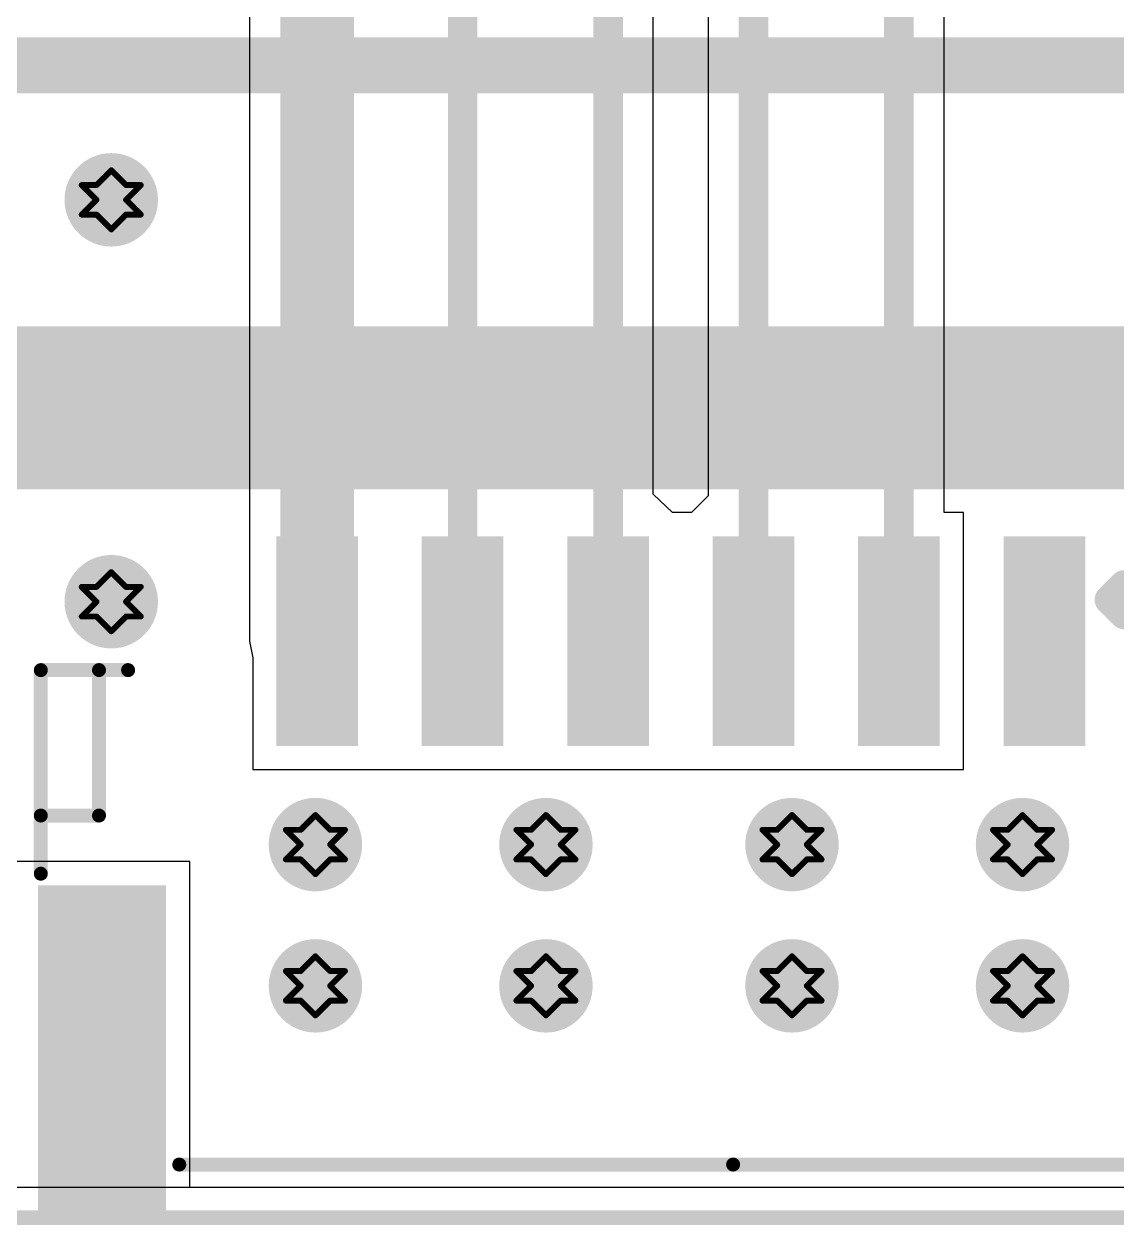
# Model space of a CAD drawing. Header units: inches. Extents: x -3 to 177, y -3 to 61.
# Drawn here: x 4.36 to 13.75, y -2.56 to 7.76 of the extents above; entities that cross this region are included whole.
import ezdxf

# ---------------------------------------------------------------- set-up
doc = ezdxf.new("R2010")
doc.units = ezdxf.units.IN
for name, color, linetype in [('Board Outline', 216, 'Continuous'), ('Bottom Layer', 5, 'Continuous'), ('Bottom Overlay', 54, 'Continuous'), ('Bottom Paste', 16, 'Continuous'), ('Bottom Solder', 6, 'Continuous'), ('Drill Drawing', 1, 'Continuous'), ('Top Layer', 1, 'Continuous'), ('Top Solder', 216, 'Continuous'), ('Via Holes', 16, 'Continuous')]:
    doc.layers.add(name, color=color, linetype=linetype)

# ---------------------------------------------------------------- blocks, each defined once
blk = doc.blocks.new('SM06B_GHS_TB_LF__SN__B_10')
at = {"layer": 'Bottom Layer'}
for points in [[(-5.474589, 3.0989143), (-4.474590999999999, 3.0989143), (-4.474590999999999, 0.3989197), (-5.474589, 0.3989197)], [(4.474590999999999, 3.0994223), (5.474589, 3.0994223), (5.474589, 0.3994277), (4.474590999999999, 0.3994277)], [(-3.4254694, -0.8994266999999999), (-2.8254706, -0.8994266999999999), (-2.8254706, -2.5994233), (-3.4254694, -2.5994233)], [(-2.1755354, -0.8994266999999999), (-1.5755366, -0.8994266999999999), (-1.5755366, -2.5994233), (-2.1755354, -2.5994233)], [(-0.9253473999999999, -0.8994266999999999), (-0.3253486, -0.8994266999999999), (-0.3253486, -2.5994233), (-0.9253473999999999, -2.5994233)], [(0.3245866, -0.8994266999999999), (0.9245854, -0.8994266999999999), (0.9245854, -2.5994233), (0.3245866, -2.5994233)], [(1.5745206, -0.8994266999999999), (2.1745194, -0.8994266999999999), (2.1745194, -2.5994233), (1.5745206, -2.5994233)], [(2.8244546, -0.8994266999999999), (3.4244534, -0.8994266999999999), (3.4244534, -2.5994233), (2.8244546, -2.5994233)]]:
    blk.add_hatch(color=5, dxfattribs=at).paths.add_polyline_path(points)
at = {"layer": 'Bottom Paste'}
for points in [[(-5.474589, 3.0989143), (-4.474590999999999, 3.0989143), (-4.474590999999999, 0.3989197), (-5.474589, 0.3989197)], [(4.474590999999999, 3.0994223), (5.474589, 3.0994223), (5.474589, 0.3994277), (4.474590999999999, 0.3994277)], [(-3.4254694, -0.8994266999999999), (-2.8254706, -0.8994266999999999), (-2.8254706, -2.5994233), (-3.4254694, -2.5994233)], [(-2.1755354, -0.8994266999999999), (-1.5755366, -0.8994266999999999), (-1.5755366, -2.5994233), (-2.1755354, -2.5994233)], [(-0.9253473999999999, -0.8994266999999999), (-0.3253486, -0.8994266999999999), (-0.3253486, -2.5994233), (-0.9253473999999999, -2.5994233)], [(0.3245866, -0.8994266999999999), (0.9245854, -0.8994266999999999), (0.9245854, -2.5994233), (0.3245866, -2.5994233)], [(1.5745206, -0.8994266999999999), (2.1745194, -0.8994266999999999), (2.1745194, -2.5994233), (1.5745206, -2.5994233)], [(2.8244546, -0.8994266999999999), (3.4244534, -0.8994266999999999), (3.4244534, -2.5994233), (2.8244546, -2.5994233)]]:
    blk.add_hatch(color=16, dxfattribs=at).paths.add_polyline_path(points)
at = {"layer": 'Bottom Solder'}
for points in [[(-5.525389, 3.1497143), (-4.423791, 3.1497143), (-4.423791, 0.3481197), (-5.525389, 0.3481197)], [(4.423791, 3.1502223), (5.525389, 3.1502223), (5.525389, 0.3486277), (4.423791, 0.3486277)], [(-3.4762694, -0.8486267000000001), (-2.7746706, -0.8486267000000001), (-2.7746706, -2.6502233), (-3.4762694, -2.6502233)], [(-2.2263354, -0.8486267000000001), (-1.5247366, -0.8486267000000001), (-1.5247366, -2.6502233), (-2.2263354, -2.6502233)], [(-0.9761473999999999, -0.8486267000000001), (-0.2745486, -0.8486267000000001), (-0.2745486, -2.6502233), (-0.9761473999999999, -2.6502233)], [(0.2737866, -0.8486267000000001), (0.9753853999999998, -0.8486267000000001), (0.9753853999999998, -2.6502233), (0.2737866, -2.6502233)], [(1.5237206, -0.8486267000000001), (2.2253194, -0.8486267000000001), (2.2253194, -2.6502233), (1.5237206, -2.6502233)], [(2.7736546, -0.8486267000000001), (3.4752534, -0.8486267000000001), (3.4752534, -2.6502233), (2.7736546, -2.6502233)]]:
    blk.add_hatch(color=6, dxfattribs=at).paths.add_polyline_path(points)
at = {"layer": 'Bottom Overlay'}
for points, const_width in [([(-0.4500372, 2.7500072), (-4.3100752, 2.7500072)], 0.1199896), ([(4.3100244, 2.7500072), (-0.4500372, 2.7500072)], 0.1199896), ([(-5.5000144, 0.2499868), (-5.500116, -1.499997)], 0.1199896), ([(5.4999636, 0.2500122), (5.4999636, -1.499997)], 0.1199896), ([(-5.0000154, -0.2499868), (-5.4635146, -0.2499868)], 0.1199896), ([(-5.0000154, -0.2499868), (-5.0000154, -1.499997)], 0.1199896), ([(5.4999636, -0.2499868), (4.999964599999999, -0.2499868)], 0.1199896), ([(4.999964599999999, -0.2499868), (4.999964599999999, -1.499997)], 0.1199896), ([(-4.713478, -1.499997), (-5.500116, -1.499997)], 0.1199896), ([(5.4999636, -1.499997), (4.7499524, -1.499997)], 0.1199896), ([(-3.811269999999999, -1.978025), (-3.811269999999999, -2.232025)], 0.254), ([(-3.68427, -2.105025), (-3.811269999999999, -1.978025)], 0.254), ([(-3.68427, -2.105025), (-3.811269999999999, -2.232025)], 0.254)]:
    blk.add_lwpolyline(points, dxfattribs=dict(at, const_width=const_width))
for points, const_width in [([(-4.340072599999999, 2.7500072, 1), (-4.2800778, 2.7500072, 1)], 0.0599948), ([(-0.4800346, 2.7500072, 1), (-0.4200398, 2.7500072, 1)], 0.0599948), ([(-0.4800346, 2.7500072, 1), (-0.4200398, 2.7500072, 1)], 0.0599948), ([(4.280027, 2.7500072, 1), (4.3400218, 2.7500072, 1)], 0.0599948), ([(-5.5300118, 0.2499868, 1), (-5.470016999999999, 0.2499868, 1)], 0.0599948), ([(5.469966199999999, 0.2500122, 1), (5.529960999999999, 0.2500122, 1)], 0.0599948), ([(-5.493512, -0.2499868, 1), (-5.4335172, -0.2499868, 1)], 0.0599948), ([(-5.0300128, -0.2499868, 1), (-4.970018, -0.2499868, 1)], 0.0599948), ([(-5.0300128, -0.2499868, 1), (-4.970018, -0.2499868, 1)], 0.0599948), ([(4.9699672, -0.2499868, 1), (5.029962, -0.2499868, 1)], 0.0599948), ([(4.9699672, -0.2499868, 1), (5.029962, -0.2499868, 1)], 0.0599948), ([(5.469966199999999, -0.2499868, 1), (5.529960999999999, -0.2499868, 1)], 0.0599948), ([(-5.530113399999999, -1.499997, 1), (-5.470118599999999, -1.499997, 1)], 0.0599948), ([(-5.530113399999999, -1.499997, 1), (-5.470118599999999, -1.499997, 1)], 0.0599948), ([(-5.0300128, -1.499997, 1), (-4.970018, -1.499997, 1)], 0.0599948), ([(-4.743475399999999, -1.499997, 1), (-4.683480599999999, -1.499997, 1)], 0.0599948), ([(4.719955, -1.499997, 1), (4.7799498, -1.499997, 1)], 0.0599948), ([(4.9699672, -1.499997, 1), (5.029962, -1.499997, 1)], 0.0599948), ([(5.469966199999999, -1.499997, 1), (5.529960999999999, -1.499997, 1)], 0.0599948), ([(5.469966199999999, -1.499997, 1), (5.529960999999999, -1.499997, 1)], 0.0599948), ([(-3.874769999999999, -1.978025, 1), (-3.74777, -1.978025, 1)], 0.127), ([(-3.874769999999999, -1.978025, 1), (-3.74777, -1.978025, 1)], 0.127), ([(-3.74777, -2.105025, 1), (-3.62077, -2.105025, 1)], 0.127), ([(-3.74777, -2.105025, 1), (-3.62077, -2.105025, 1)], 0.127), ([(-3.874769999999999, -2.232025, 1), (-3.74777, -2.232025, 1)], 0.127), ([(-3.874769999999999, -2.232025, 1), (-3.74777, -2.232025, 1)], 0.127)]:
    blk.add_lwpolyline(points, format="xyb", close=True, dxfattribs=dict(at, const_width=const_width))

msp = doc.modelspace()

# ---------------------------------------------------------------- hatches: boundary and pattern name
at = {"layer": 'Bottom Layer'}
h = msp.add_hatch(color=5, dxfattribs=at)
edge = h.paths.add_edge_path()
edge.add_arc((5.1054, 6.248399999999999), 0.2999994, 0, 360)
h = msp.add_hatch(color=5, dxfattribs=at)
edge = h.paths.add_edge_path()
edge.add_arc((5.1054, 2.794), 0.2999994, 0, 360)
h = msp.add_hatch(color=5, dxfattribs=at)
edge = h.paths.add_edge_path()
edge.add_arc((6.8601971, 0.70600062), 0.2999994, 0, 360)
h = msp.add_hatch(color=5, dxfattribs=at)
edge = h.paths.add_edge_path()
edge.add_arc((8.8413971, 0.70600062), 0.2999994, 0, 360)
h = msp.add_hatch(color=5, dxfattribs=at)
edge = h.paths.add_edge_path()
edge.add_arc((10.95625444, 0.70600062), 0.2999994, 0, 360)
h = msp.add_hatch(color=5, dxfattribs=at)
edge = h.paths.add_edge_path()
edge.add_arc((12.93745444, 0.70600062), 0.2999994, 0, 360)
h = msp.add_hatch(color=5, dxfattribs=at)
edge = h.paths.add_edge_path()
edge.add_arc((6.8601971, -0.508), 0.2999994, 0, 360)
h = msp.add_hatch(color=5, dxfattribs=at)
edge = h.paths.add_edge_path()
edge.add_arc((8.8413971, -0.508), 0.2999994, 0, 360)
h = msp.add_hatch(color=5, dxfattribs=at)
edge = h.paths.add_edge_path()
edge.add_arc((10.95625444, -0.508), 0.2999994, 0, 360)
h = msp.add_hatch(color=5, dxfattribs=at)
edge = h.paths.add_edge_path()
edge.add_arc((12.93745444, -0.508), 0.2999994, 0, 360)
at = {"layer": 'Bottom Solder'}
h = msp.add_hatch(color=6, dxfattribs=at)
edge = h.paths.add_edge_path()
edge.add_arc((5.1054, 6.248399999999999), 0.4015993999999999, 0, 360)
h = msp.add_hatch(color=6, dxfattribs=at)
edge = h.paths.add_edge_path()
edge.add_arc((5.1054, 2.794), 0.4015993999999999, 0, 360)
h = msp.add_hatch(color=6, dxfattribs=at)
edge = h.paths.add_edge_path()
edge.add_arc((6.8601971, 0.70600062), 0.4015993999999999, 0, 360)
h = msp.add_hatch(color=6, dxfattribs=at)
edge = h.paths.add_edge_path()
edge.add_arc((8.8413971, 0.70600062), 0.4015993999999999, 0, 360)
h = msp.add_hatch(color=6, dxfattribs=at)
edge = h.paths.add_edge_path()
edge.add_arc((10.95625444, 0.70600062), 0.4015993999999999, 0, 360)
h = msp.add_hatch(color=6, dxfattribs=at)
edge = h.paths.add_edge_path()
edge.add_arc((12.93745444, 0.70600062), 0.4015993999999999, 0, 360)
h = msp.add_hatch(color=6, dxfattribs=at)
edge = h.paths.add_edge_path()
edge.add_arc((6.8601971, -0.508), 0.4015993999999999, 0, 360)
h = msp.add_hatch(color=6, dxfattribs=at)
edge = h.paths.add_edge_path()
edge.add_arc((8.8413971, -0.508), 0.4015993999999999, 0, 360)
h = msp.add_hatch(color=6, dxfattribs=at)
edge = h.paths.add_edge_path()
edge.add_arc((10.95625444, -0.508), 0.4015993999999999, 0, 360)
h = msp.add_hatch(color=6, dxfattribs=at)
edge = h.paths.add_edge_path()
edge.add_arc((12.93745444, -0.508), 0.4015993999999999, 0, 360)
at = {"layer": 'Top Layer'}
h = msp.add_hatch(color=1, dxfattribs=at)
edge = h.paths.add_edge_path()
edge.add_arc((5.1054, 6.248399999999999), 0.2999994, 0, 360)
h = msp.add_hatch(color=1, dxfattribs=at)
edge = h.paths.add_edge_path()
edge.add_arc((5.1054, 2.794), 0.2999994, 0, 360)
h = msp.add_hatch(color=1, dxfattribs=at)
edge = h.paths.add_edge_path()
edge.add_arc((6.8601971, 0.70600062), 0.2999994, 0, 360)
h = msp.add_hatch(color=1, dxfattribs=at)
edge = h.paths.add_edge_path()
edge.add_arc((8.8413971, 0.70600062), 0.2999994, 0, 360)
h = msp.add_hatch(color=1, dxfattribs=at)
edge = h.paths.add_edge_path()
edge.add_arc((10.95625444, 0.70600062), 0.2999994, 0, 360)
h = msp.add_hatch(color=1, dxfattribs=at)
edge = h.paths.add_edge_path()
edge.add_arc((12.93745444, 0.70600062), 0.2999994, 0, 360)
h = msp.add_hatch(color=1, dxfattribs=at)
edge = h.paths.add_edge_path()
edge.add_arc((6.8601971, -0.508), 0.2999994, 0, 360)
h = msp.add_hatch(color=1, dxfattribs=at)
edge = h.paths.add_edge_path()
edge.add_arc((8.8413971, -0.508), 0.2999994, 0, 360)
h = msp.add_hatch(color=1, dxfattribs=at)
edge = h.paths.add_edge_path()
edge.add_arc((10.95625444, -0.508), 0.2999994, 0, 360)
h = msp.add_hatch(color=1, dxfattribs=at)
edge = h.paths.add_edge_path()
edge.add_arc((12.93745444, -0.508), 0.2999994, 0, 360)
at = {"layer": 'Top Solder'}
for points in [[(0.8128, 7.162799999999999), (19.0246, 7.162799999999999), (19.0246, 7.6454), (0.8128, 7.6454)], [(0.8128, 3.759199999999999), (19.0246, 3.759199999999999), (19.0246, 5.16179816), (0.8128, 5.16179816)]]:
    msp.add_hatch(color=216, dxfattribs=at).paths.add_polyline_path(points)
h = msp.add_hatch(color=216, dxfattribs=at)
edge = h.paths.add_edge_path()
edge.add_arc((5.1054, 6.248399999999999), 0.4015993999999999, 0, 360)
h = msp.add_hatch(color=216, dxfattribs=at)
edge = h.paths.add_edge_path()
edge.add_arc((5.1054, 2.794), 0.4015993999999999, 0, 360)
h = msp.add_hatch(color=216, dxfattribs=at)
edge = h.paths.add_edge_path()
edge.add_arc((6.8601971, 0.70600062), 0.4015993999999999, 0, 360)
h = msp.add_hatch(color=216, dxfattribs=at)
edge = h.paths.add_edge_path()
edge.add_arc((8.8413971, 0.70600062), 0.4015993999999999, 0, 360)
h = msp.add_hatch(color=216, dxfattribs=at)
edge = h.paths.add_edge_path()
edge.add_arc((10.95625444, 0.70600062), 0.4015993999999999, 0, 360)
h = msp.add_hatch(color=216, dxfattribs=at)
edge = h.paths.add_edge_path()
edge.add_arc((12.93745444, 0.70600062), 0.4015993999999999, 0, 360)
h = msp.add_hatch(color=216, dxfattribs=at)
edge = h.paths.add_edge_path()
edge.add_arc((6.8601971, -0.508), 0.4015993999999999, 0, 360)
h = msp.add_hatch(color=216, dxfattribs=at)
edge = h.paths.add_edge_path()
edge.add_arc((8.8413971, -0.508), 0.4015993999999999, 0, 360)
h = msp.add_hatch(color=216, dxfattribs=at)
edge = h.paths.add_edge_path()
edge.add_arc((10.95625444, -0.508), 0.4015993999999999, 0, 360)
h = msp.add_hatch(color=216, dxfattribs=at)
edge = h.paths.add_edge_path()
edge.add_arc((12.93745444, -0.508), 0.4015993999999999, 0, 360)
at = {"layer": 'Via Holes'}
h = msp.add_hatch(color=7, dxfattribs=at)
edge = h.paths.add_edge_path()
edge.add_arc((5.1054, 6.248399999999999), 0.1499997, 0, 360)
h = msp.add_hatch(color=7, dxfattribs=at)
edge = h.paths.add_edge_path()
edge.add_arc((5.1054, 2.794), 0.1499997, 0, 360)
h = msp.add_hatch(color=7, dxfattribs=at)
edge = h.paths.add_edge_path()
edge.add_arc((6.8601971, 0.70600062), 0.1499997, 0, 360)
h = msp.add_hatch(color=7, dxfattribs=at)
edge = h.paths.add_edge_path()
edge.add_arc((8.8413971, 0.70600062), 0.1499997, 0, 360)
h = msp.add_hatch(color=7, dxfattribs=at)
edge = h.paths.add_edge_path()
edge.add_arc((10.95625444, 0.70600062), 0.1499997, 0, 360)
h = msp.add_hatch(color=7, dxfattribs=at)
edge = h.paths.add_edge_path()
edge.add_arc((12.93745444, 0.70600062), 0.1499997, 0, 360)
h = msp.add_hatch(color=7, dxfattribs=at)
edge = h.paths.add_edge_path()
edge.add_arc((6.8601971, -0.508), 0.1499997, 0, 360)
h = msp.add_hatch(color=7, dxfattribs=at)
edge = h.paths.add_edge_path()
edge.add_arc((8.8413971, -0.508), 0.1499997, 0, 360)
h = msp.add_hatch(color=7, dxfattribs=at)
edge = h.paths.add_edge_path()
edge.add_arc((10.95625444, -0.508), 0.1499997, 0, 360)
h = msp.add_hatch(color=7, dxfattribs=at)
edge = h.paths.add_edge_path()
edge.add_arc((12.93745444, -0.508), 0.1499997, 0, 360)

# ---------------------------------------------------------------- linework, layer by layer
at = {"layer": 'Board Outline', "const_width": 0.127}
msp.add_lwpolyline([(0.50000154, -2.50000008), (19.4999991, -2.50000008)], dxfattribs=at)
at = {"layer": 'Bottom Layer'}
for p, q in [((6.29276872, 11.88316902), (6.29276872, 2.45542562)), ((9.763798099999999, 3.71943376), (9.763798099999999, 11.56238226)), ((10.23680198, 8.612718359999999), (10.23680198, 3.70310918)), ((12.26368896, 3.55942392), (12.26368896, 8.613218739999999)), ((9.92933498, 3.55942646), (9.763798099999999, 3.71943376)), ((10.23680198, 3.70310918), (10.09311672, 3.55942392)), ((10.09311672, 3.55942392), (9.92933498, 3.55942646)), ((12.42945444, 3.55942392), (12.26368896, 3.55942392)), ((12.42945444, 1.35142732), (12.42945444, 3.55942392)), ((6.29276872, 2.45542562), (6.32146564, 2.3111587)), ((6.32146564, 2.3111587), (6.32146564, 1.35142732)), ((6.32146564, 1.35142732), (7.368197100000001, 1.35142732)), ((7.368197100000001, 1.35142732), (7.571399639999999, 1.35142478)), ((7.571399639999999, 1.35142478), (7.63266698, 1.35142732)), ((7.63266698, 1.35142732), (8.67939336, 1.35142732)), ((8.67939336, 1.35142732), (8.67939336, 1.35142224)), ((8.67939336, 1.35142224), (8.82133872, 1.35142224)), ((8.82133872, 1.35142224), (8.82133872, 1.35142732)), ((8.82133872, 1.35142732), (9.868065099999999, 1.35142732)), ((9.868065099999999, 1.35142732), (10.07126764, 1.35142478)), ((10.07126764, 1.35142478), (10.13253498, 1.35142732)), ((10.13253498, 1.35142732), (11.1182531, 1.35142732)), ((11.1182531, 1.35142732), (11.32145564, 1.35142478)), ((11.32145564, 1.35142478), (11.38246898, 1.35142732)), ((11.38246898, 1.35142732), (12.42945444, 1.35142732)), ((5.779328039999999, 0.56057292), (4.27133004, 0.56057292)), ((5.779328039999999, -2.24103438), (5.779328039999999, 0.56057292)), ((14.22051004, -2.24103692), (5.779328039999999, -2.24103438))]:
    msp.add_line(p, q, dxfattribs=at)
for points, const_width in [([(6.875465039999999, 2.45542562), (6.875465039999999, 12.12452998)], 0.635), ([(8.12539904, 2.45542562), (8.12539904, 12.14118984)], 0.254), ([(9.37533304, 2.45542562), (9.37533304, 11.72328872)], 0.254), ([(10.62526704, 2.45542562), (10.62526704, 9.007726459999999)], 0.254), ([(11.8752239, 2.45565676), (11.8752239, 9.00776964)], 0.254), ([(11.8752239, 2.45565676), (11.87545504, 2.45542562)], 0.254)]:
    msp.add_lwpolyline(points, dxfattribs=dict(at, const_width=const_width))
for points, const_width in [([(6.71671504, 2.45542562, 1), (7.034215039999999, 2.45542562, 1)], 0.3175), ([(8.06189904, 2.45542562, 1), (8.188899039999999, 2.45542562, 1)], 0.127), ([(9.31183304, 2.45542562, 1), (9.438833039999999, 2.45542562, 1)], 0.127), ([(10.56176704, 2.45542562, 1), (10.68876704, 2.45542562, 1)], 0.127), ([(11.8117239, 2.45565676, 1), (11.9387239, 2.45565676, 1)], 0.127), ([(11.8117239, 2.45565676, 1), (11.9387239, 2.45565676, 1)], 0.127), ([(11.81195504, 2.45542562, 1), (11.93895504, 2.45542562, 1)], 0.127)]:
    msp.add_lwpolyline(points, format="xyb", close=True, dxfattribs=dict(at, const_width=const_width))
at = {"layer": 'Drill Drawing', "const_width": 0.0508}
for points in [[(4.9784, 6.3754), (5.1054, 6.5024)], [(5.1054, 6.5024), (5.232399999999999, 6.3754)], [(4.8514, 6.3754), (4.9784, 6.248399999999999)], [(4.8514, 6.3754), (4.9784, 6.3754)], [(5.232399999999999, 6.3754), (5.3594, 6.3754)], [(5.232399999999999, 6.248399999999999), (5.3594, 6.3754)], [(4.8514, 6.1214), (4.9784, 6.248399999999999)], [(5.232399999999999, 6.248399999999999), (5.3594, 6.1214)], [(4.8514, 6.1214), (4.9784, 6.1214)], [(4.9784, 6.1214), (5.1054, 5.9944)], [(5.1054, 5.9944), (5.232399999999999, 6.1214)], [(5.232399999999999, 6.1214), (5.3594, 6.1214)], [(4.9784, 2.921), (5.1054, 3.048)], [(5.1054, 3.048), (5.232399999999999, 2.921)], [(4.8514, 2.921), (4.9784, 2.794)], [(4.8514, 2.921), (4.9784, 2.921)], [(5.232399999999999, 2.921), (5.3594, 2.921)], [(5.232399999999999, 2.794), (5.3594, 2.921)], [(4.8514, 2.667), (4.9784, 2.794)], [(5.232399999999999, 2.794), (5.3594, 2.667)], [(4.8514, 2.667), (4.9784, 2.667)], [(4.9784, 2.667), (5.1054, 2.54)], [(5.1054, 2.54), (5.232399999999999, 2.667)], [(5.232399999999999, 2.667), (5.3594, 2.667)], [(6.7331971, 0.83300062), (6.8601971, 0.9600006199999999)], [(6.8601971, 0.9600006199999999), (6.987197099999999, 0.83300062)], [(8.7143971, 0.83300062), (8.8413971, 0.9600006199999999)], [(8.8413971, 0.9600006199999999), (8.9683971, 0.83300062)], [(10.82925444, 0.83300062), (10.95625444, 0.9600006199999999)], [(10.95625444, 0.9600006199999999), (11.08325444, 0.83300062)], [(12.81045444, 0.83300062), (12.93745444, 0.9600006199999999)], [(12.93745444, 0.9600006199999999), (13.06445444, 0.83300062)], [(6.606197099999999, 0.83300062), (6.7331971, 0.70600062)], [(6.606197099999999, 0.83300062), (6.7331971, 0.83300062)], [(6.987197099999999, 0.83300062), (7.1141971, 0.83300062)], [(6.987197099999999, 0.70600062), (7.1141971, 0.83300062)], [(8.5873971, 0.83300062), (8.7143971, 0.70600062)], [(8.5873971, 0.83300062), (8.7143971, 0.83300062)], [(8.9683971, 0.83300062), (9.0953971, 0.83300062)], [(8.9683971, 0.70600062), (9.0953971, 0.83300062)], [(10.70225444, 0.83300062), (10.82925444, 0.70600062)], [(10.70225444, 0.83300062), (10.82925444, 0.83300062)], [(11.08325444, 0.83300062), (11.21025444, 0.83300062)], [(11.08325444, 0.70600062), (11.21025444, 0.83300062)], [(12.68345444, 0.83300062), (12.81045444, 0.70600062)], [(12.68345444, 0.83300062), (12.81045444, 0.83300062)], [(13.06445444, 0.83300062), (13.19145444, 0.83300062)], [(13.06445444, 0.70600062), (13.19145444, 0.83300062)], [(6.606197099999999, 0.57900062), (6.7331971, 0.70600062)], [(6.987197099999999, 0.70600062), (7.1141971, 0.57900062)], [(8.5873971, 0.57900062), (8.7143971, 0.70600062)], [(8.9683971, 0.70600062), (9.0953971, 0.57900062)], [(10.70225444, 0.57900062), (10.82925444, 0.70600062)], [(11.08325444, 0.70600062), (11.21025444, 0.57900062)], [(12.68345444, 0.57900062), (12.81045444, 0.70600062)], [(13.06445444, 0.70600062), (13.19145444, 0.57900062)], [(6.606197099999999, 0.57900062), (6.7331971, 0.57900062)], [(6.7331971, 0.57900062), (6.8601971, 0.45200062)], [(6.8601971, 0.45200062), (6.987197099999999, 0.57900062)], [(6.987197099999999, 0.57900062), (7.1141971, 0.57900062)], [(8.5873971, 0.57900062), (8.7143971, 0.57900062)], [(8.7143971, 0.57900062), (8.8413971, 0.45200062)], [(8.8413971, 0.45200062), (8.9683971, 0.57900062)], [(8.9683971, 0.57900062), (9.0953971, 0.57900062)], [(10.70225444, 0.57900062), (10.82925444, 0.57900062)], [(10.82925444, 0.57900062), (10.95625444, 0.45200062)], [(10.95625444, 0.45200062), (11.08325444, 0.57900062)], [(11.08325444, 0.57900062), (11.21025444, 0.57900062)], [(12.68345444, 0.57900062), (12.81045444, 0.57900062)], [(12.81045444, 0.57900062), (12.93745444, 0.45200062)], [(12.93745444, 0.45200062), (13.06445444, 0.57900062)], [(13.06445444, 0.57900062), (13.19145444, 0.57900062)], [(6.7331971, -0.3809999999999999), (6.8601971, -0.254)], [(6.8601971, -0.254), (6.987197099999999, -0.3809999999999999)], [(8.7143971, -0.3809999999999999), (8.8413971, -0.254)], [(8.8413971, -0.254), (8.9683971, -0.3809999999999999)], [(10.82925444, -0.3809999999999999), (10.95625444, -0.254)], [(10.95625444, -0.254), (11.08325444, -0.3809999999999999)], [(12.81045444, -0.3809999999999999), (12.93745444, -0.254)], [(12.93745444, -0.254), (13.06445444, -0.3809999999999999)], [(6.606197099999999, -0.3809999999999999), (6.7331971, -0.508)], [(6.606197099999999, -0.3809999999999999), (6.7331971, -0.3809999999999999)], [(6.987197099999999, -0.3809999999999999), (7.1141971, -0.3809999999999999)], [(6.987197099999999, -0.508), (7.1141971, -0.3809999999999999)], [(8.5873971, -0.3809999999999999), (8.7143971, -0.508)], [(8.5873971, -0.3809999999999999), (8.7143971, -0.3809999999999999)], [(8.9683971, -0.3809999999999999), (9.0953971, -0.3809999999999999)], [(8.9683971, -0.508), (9.0953971, -0.3809999999999999)], [(10.70225444, -0.3809999999999999), (10.82925444, -0.508)], [(10.70225444, -0.3809999999999999), (10.82925444, -0.3809999999999999)], [(11.08325444, -0.3809999999999999), (11.21025444, -0.3809999999999999)], [(11.08325444, -0.508), (11.21025444, -0.3809999999999999)], [(12.68345444, -0.3809999999999999), (12.81045444, -0.508)], [(12.68345444, -0.3809999999999999), (12.81045444, -0.3809999999999999)], [(13.06445444, -0.3809999999999999), (13.19145444, -0.3809999999999999)], [(13.06445444, -0.508), (13.19145444, -0.3809999999999999)], [(6.606197099999999, -0.635), (6.7331971, -0.508)], [(6.987197099999999, -0.508), (7.1141971, -0.635)], [(8.5873971, -0.635), (8.7143971, -0.508)], [(8.9683971, -0.508), (9.0953971, -0.635)], [(10.70225444, -0.635), (10.82925444, -0.508)], [(11.08325444, -0.508), (11.21025444, -0.635)], [(12.68345444, -0.635), (12.81045444, -0.508)], [(13.06445444, -0.508), (13.19145444, -0.635)], [(6.606197099999999, -0.635), (6.7331971, -0.635)], [(6.7331971, -0.635), (6.8601971, -0.7619999999999999)], [(6.8601971, -0.7619999999999999), (6.987197099999999, -0.635)], [(6.987197099999999, -0.635), (7.1141971, -0.635)], [(8.5873971, -0.635), (8.7143971, -0.635)], [(8.7143971, -0.635), (8.8413971, -0.7619999999999999)], [(8.8413971, -0.7619999999999999), (8.9683971, -0.635)], [(8.9683971, -0.635), (9.0953971, -0.635)], [(10.70225444, -0.635), (10.82925444, -0.635)], [(10.82925444, -0.635), (10.95625444, -0.7619999999999999)], [(10.95625444, -0.7619999999999999), (11.08325444, -0.635)], [(11.08325444, -0.635), (11.21025444, -0.635)], [(12.68345444, -0.635), (12.81045444, -0.635)], [(12.81045444, -0.635), (12.93745444, -0.7619999999999999)], [(12.93745444, -0.7619999999999999), (13.06445444, -0.635)], [(13.06445444, -0.635), (13.19145444, -0.635)]]:
    msp.add_lwpolyline(points, dxfattribs=at)
at = {"layer": 'Drill Drawing', "const_width": 0.0254}
for points in [[(5.0927, 6.5024, 1), (5.1181, 6.5024, 1)], [(5.0927, 6.5024, 1), (5.1181, 6.5024, 1)], [(4.8387, 6.3754, 1), (4.8641, 6.3754, 1)], [(4.8387, 6.3754, 1), (4.8641, 6.3754, 1)], [(4.9657, 6.3754, 1), (4.9911, 6.3754, 1)], [(4.9657, 6.3754, 1), (4.9911, 6.3754, 1)], [(5.2197, 6.3754, 1), (5.2451, 6.3754, 1)], [(5.2197, 6.3754, 1), (5.2451, 6.3754, 1)], [(5.346699999999999, 6.3754, 1), (5.3721, 6.3754, 1)], [(5.346699999999999, 6.3754, 1), (5.3721, 6.3754, 1)], [(4.9657, 6.248399999999999, 1), (4.9911, 6.248399999999999, 1)], [(4.9657, 6.248399999999999, 1), (4.9911, 6.248399999999999, 1)], [(5.2197, 6.248399999999999, 1), (5.2451, 6.248399999999999, 1)], [(5.2197, 6.248399999999999, 1), (5.2451, 6.248399999999999, 1)], [(4.8387, 6.1214, 1), (4.8641, 6.1214, 1)], [(4.8387, 6.1214, 1), (4.8641, 6.1214, 1)], [(4.9657, 6.1214, 1), (4.9911, 6.1214, 1)], [(4.9657, 6.1214, 1), (4.9911, 6.1214, 1)], [(5.2197, 6.1214, 1), (5.2451, 6.1214, 1)], [(5.2197, 6.1214, 1), (5.2451, 6.1214, 1)], [(5.346699999999999, 6.1214, 1), (5.3721, 6.1214, 1)], [(5.346699999999999, 6.1214, 1), (5.3721, 6.1214, 1)], [(5.0927, 5.9944, 1), (5.1181, 5.9944, 1)], [(5.0927, 5.9944, 1), (5.1181, 5.9944, 1)], [(5.0927, 3.048, 1), (5.1181, 3.048, 1)], [(5.0927, 3.048, 1), (5.1181, 3.048, 1)], [(4.8387, 2.921, 1), (4.8641, 2.921, 1)], [(4.8387, 2.921, 1), (4.8641, 2.921, 1)], [(4.9657, 2.921, 1), (4.9911, 2.921, 1)], [(4.9657, 2.921, 1), (4.9911, 2.921, 1)], [(5.2197, 2.921, 1), (5.2451, 2.921, 1)], [(5.2197, 2.921, 1), (5.2451, 2.921, 1)], [(5.346699999999999, 2.921, 1), (5.3721, 2.921, 1)], [(5.346699999999999, 2.921, 1), (5.3721, 2.921, 1)], [(4.9657, 2.794, 1), (4.9911, 2.794, 1)], [(4.9657, 2.794, 1), (4.9911, 2.794, 1)], [(5.2197, 2.794, 1), (5.2451, 2.794, 1)], [(5.2197, 2.794, 1), (5.2451, 2.794, 1)], [(4.8387, 2.667, 1), (4.8641, 2.667, 1)], [(4.8387, 2.667, 1), (4.8641, 2.667, 1)], [(4.9657, 2.667, 1), (4.9911, 2.667, 1)], [(4.9657, 2.667, 1), (4.9911, 2.667, 1)], [(5.2197, 2.667, 1), (5.2451, 2.667, 1)], [(5.2197, 2.667, 1), (5.2451, 2.667, 1)], [(5.346699999999999, 2.667, 1), (5.3721, 2.667, 1)], [(5.346699999999999, 2.667, 1), (5.3721, 2.667, 1)], [(5.0927, 2.54, 1), (5.1181, 2.54, 1)], [(5.0927, 2.54, 1), (5.1181, 2.54, 1)], [(6.8474971, 0.9600006199999999, 1), (6.872897099999999, 0.9600006199999999, 1)], [(6.8474971, 0.9600006199999999, 1), (6.872897099999999, 0.9600006199999999, 1)], [(8.8286971, 0.9600006199999999, 1), (8.8540971, 0.9600006199999999, 1)], [(8.8286971, 0.9600006199999999, 1), (8.8540971, 0.9600006199999999, 1)], [(10.94355444, 0.9600006199999999, 1), (10.96895444, 0.9600006199999999, 1)], [(10.94355444, 0.9600006199999999, 1), (10.96895444, 0.9600006199999999, 1)], [(12.92475444, 0.9600006199999999, 1), (12.95015444, 0.9600006199999999, 1)], [(12.92475444, 0.9600006199999999, 1), (12.95015444, 0.9600006199999999, 1)], [(6.5934971, 0.83300062, 1), (6.6188971, 0.83300062, 1)], [(6.5934971, 0.83300062, 1), (6.6188971, 0.83300062, 1)], [(6.720497099999999, 0.83300062, 1), (6.7458971, 0.83300062, 1)], [(6.720497099999999, 0.83300062, 1), (6.7458971, 0.83300062, 1)], [(6.9744971, 0.83300062, 1), (6.9998971, 0.83300062, 1)], [(6.9744971, 0.83300062, 1), (6.9998971, 0.83300062, 1)], [(7.1014971, 0.83300062, 1), (7.1268971, 0.83300062, 1)], [(7.1014971, 0.83300062, 1), (7.1268971, 0.83300062, 1)], [(8.5746971, 0.83300062, 1), (8.6000971, 0.83300062, 1)], [(8.5746971, 0.83300062, 1), (8.6000971, 0.83300062, 1)], [(8.7016971, 0.83300062, 1), (8.7270971, 0.83300062, 1)], [(8.7016971, 0.83300062, 1), (8.7270971, 0.83300062, 1)], [(8.9556971, 0.83300062, 1), (8.9810971, 0.83300062, 1)], [(8.9556971, 0.83300062, 1), (8.9810971, 0.83300062, 1)], [(9.082697099999999, 0.83300062, 1), (9.108097099999998, 0.83300062, 1)], [(9.082697099999999, 0.83300062, 1), (9.108097099999998, 0.83300062, 1)], [(10.68955444, 0.83300062, 1), (10.71495444, 0.83300062, 1)], [(10.68955444, 0.83300062, 1), (10.71495444, 0.83300062, 1)], [(10.81655444, 0.83300062, 1), (10.84195444, 0.83300062, 1)], [(10.81655444, 0.83300062, 1), (10.84195444, 0.83300062, 1)], [(11.07055444, 0.83300062, 1), (11.09595444, 0.83300062, 1)], [(11.07055444, 0.83300062, 1), (11.09595444, 0.83300062, 1)], [(11.19755444, 0.83300062, 1), (11.22295444, 0.83300062, 1)], [(11.19755444, 0.83300062, 1), (11.22295444, 0.83300062, 1)], [(12.67075444, 0.83300062, 1), (12.69615444, 0.83300062, 1)], [(12.67075444, 0.83300062, 1), (12.69615444, 0.83300062, 1)], [(12.79775444, 0.83300062, 1), (12.82315444, 0.83300062, 1)], [(12.79775444, 0.83300062, 1), (12.82315444, 0.83300062, 1)], [(13.05175444, 0.83300062, 1), (13.07715444, 0.83300062, 1)], [(13.05175444, 0.83300062, 1), (13.07715444, 0.83300062, 1)], [(13.17875444, 0.83300062, 1), (13.20415444, 0.83300062, 1)], [(13.17875444, 0.83300062, 1), (13.20415444, 0.83300062, 1)], [(6.720497099999999, 0.70600062, 1), (6.7458971, 0.70600062, 1)], [(6.720497099999999, 0.70600062, 1), (6.7458971, 0.70600062, 1)], [(6.9744971, 0.70600062, 1), (6.9998971, 0.70600062, 1)], [(6.9744971, 0.70600062, 1), (6.9998971, 0.70600062, 1)], [(8.7016971, 0.70600062, 1), (8.7270971, 0.70600062, 1)], [(8.7016971, 0.70600062, 1), (8.7270971, 0.70600062, 1)], [(8.9556971, 0.70600062, 1), (8.9810971, 0.70600062, 1)], [(8.9556971, 0.70600062, 1), (8.9810971, 0.70600062, 1)], [(10.81655444, 0.70600062, 1), (10.84195444, 0.70600062, 1)], [(10.81655444, 0.70600062, 1), (10.84195444, 0.70600062, 1)], [(11.07055444, 0.70600062, 1), (11.09595444, 0.70600062, 1)], [(11.07055444, 0.70600062, 1), (11.09595444, 0.70600062, 1)], [(12.79775444, 0.70600062, 1), (12.82315444, 0.70600062, 1)], [(12.79775444, 0.70600062, 1), (12.82315444, 0.70600062, 1)], [(13.05175444, 0.70600062, 1), (13.07715444, 0.70600062, 1)], [(13.05175444, 0.70600062, 1), (13.07715444, 0.70600062, 1)], [(6.5934971, 0.57900062, 1), (6.6188971, 0.57900062, 1)], [(6.5934971, 0.57900062, 1), (6.6188971, 0.57900062, 1)], [(6.720497099999999, 0.57900062, 1), (6.7458971, 0.57900062, 1)], [(6.720497099999999, 0.57900062, 1), (6.7458971, 0.57900062, 1)], [(6.9744971, 0.57900062, 1), (6.9998971, 0.57900062, 1)], [(6.9744971, 0.57900062, 1), (6.9998971, 0.57900062, 1)], [(7.1014971, 0.57900062, 1), (7.1268971, 0.57900062, 1)], [(7.1014971, 0.57900062, 1), (7.1268971, 0.57900062, 1)], [(8.5746971, 0.57900062, 1), (8.6000971, 0.57900062, 1)], [(8.5746971, 0.57900062, 1), (8.6000971, 0.57900062, 1)], [(8.7016971, 0.57900062, 1), (8.7270971, 0.57900062, 1)], [(8.7016971, 0.57900062, 1), (8.7270971, 0.57900062, 1)], [(8.9556971, 0.57900062, 1), (8.9810971, 0.57900062, 1)], [(8.9556971, 0.57900062, 1), (8.9810971, 0.57900062, 1)], [(9.082697099999999, 0.57900062, 1), (9.108097099999998, 0.57900062, 1)], [(9.082697099999999, 0.57900062, 1), (9.108097099999998, 0.57900062, 1)], [(10.68955444, 0.57900062, 1), (10.71495444, 0.57900062, 1)], [(10.68955444, 0.57900062, 1), (10.71495444, 0.57900062, 1)], [(10.81655444, 0.57900062, 1), (10.84195444, 0.57900062, 1)], [(10.81655444, 0.57900062, 1), (10.84195444, 0.57900062, 1)], [(11.07055444, 0.57900062, 1), (11.09595444, 0.57900062, 1)], [(11.07055444, 0.57900062, 1), (11.09595444, 0.57900062, 1)], [(11.19755444, 0.57900062, 1), (11.22295444, 0.57900062, 1)], [(11.19755444, 0.57900062, 1), (11.22295444, 0.57900062, 1)], [(12.67075444, 0.57900062, 1), (12.69615444, 0.57900062, 1)], [(12.67075444, 0.57900062, 1), (12.69615444, 0.57900062, 1)], [(12.79775444, 0.57900062, 1), (12.82315444, 0.57900062, 1)], [(12.79775444, 0.57900062, 1), (12.82315444, 0.57900062, 1)], [(13.05175444, 0.57900062, 1), (13.07715444, 0.57900062, 1)], [(13.05175444, 0.57900062, 1), (13.07715444, 0.57900062, 1)], [(13.17875444, 0.57900062, 1), (13.20415444, 0.57900062, 1)], [(13.17875444, 0.57900062, 1), (13.20415444, 0.57900062, 1)], [(6.8474971, 0.45200062, 1), (6.872897099999999, 0.45200062, 1)], [(6.8474971, 0.45200062, 1), (6.872897099999999, 0.45200062, 1)], [(8.8286971, 0.45200062, 1), (8.8540971, 0.45200062, 1)], [(8.8286971, 0.45200062, 1), (8.8540971, 0.45200062, 1)], [(10.94355444, 0.45200062, 1), (10.96895444, 0.45200062, 1)], [(10.94355444, 0.45200062, 1), (10.96895444, 0.45200062, 1)], [(12.92475444, 0.45200062, 1), (12.95015444, 0.45200062, 1)], [(12.92475444, 0.45200062, 1), (12.95015444, 0.45200062, 1)], [(6.8474971, -0.254, 1), (6.872897099999999, -0.254, 1)], [(6.8474971, -0.254, 1), (6.872897099999999, -0.254, 1)], [(8.8286971, -0.254, 1), (8.8540971, -0.254, 1)], [(8.8286971, -0.254, 1), (8.8540971, -0.254, 1)], [(10.94355444, -0.254, 1), (10.96895444, -0.254, 1)], [(10.94355444, -0.254, 1), (10.96895444, -0.254, 1)], [(12.92475444, -0.254, 1), (12.95015444, -0.254, 1)], [(12.92475444, -0.254, 1), (12.95015444, -0.254, 1)], [(6.5934971, -0.3809999999999999, 1), (6.6188971, -0.3809999999999999, 1)], [(6.5934971, -0.3809999999999999, 1), (6.6188971, -0.3809999999999999, 1)], [(6.720497099999999, -0.3809999999999999, 1), (6.7458971, -0.3809999999999999, 1)], [(6.720497099999999, -0.3809999999999999, 1), (6.7458971, -0.3809999999999999, 1)], [(6.9744971, -0.3809999999999999, 1), (6.9998971, -0.3809999999999999, 1)], [(6.9744971, -0.3809999999999999, 1), (6.9998971, -0.3809999999999999, 1)], [(7.1014971, -0.3809999999999999, 1), (7.1268971, -0.3809999999999999, 1)], [(7.1014971, -0.3809999999999999, 1), (7.1268971, -0.3809999999999999, 1)], [(8.5746971, -0.3809999999999999, 1), (8.6000971, -0.3809999999999999, 1)], [(8.5746971, -0.3809999999999999, 1), (8.6000971, -0.3809999999999999, 1)], [(8.7016971, -0.3809999999999999, 1), (8.7270971, -0.3809999999999999, 1)], [(8.7016971, -0.3809999999999999, 1), (8.7270971, -0.3809999999999999, 1)], [(8.9556971, -0.3809999999999999, 1), (8.9810971, -0.3809999999999999, 1)], [(8.9556971, -0.3809999999999999, 1), (8.9810971, -0.3809999999999999, 1)], [(9.082697099999999, -0.3809999999999999, 1), (9.108097099999998, -0.3809999999999999, 1)], [(9.082697099999999, -0.3809999999999999, 1), (9.108097099999998, -0.3809999999999999, 1)], [(10.68955444, -0.3809999999999999, 1), (10.71495444, -0.3809999999999999, 1)], [(10.68955444, -0.3809999999999999, 1), (10.71495444, -0.3809999999999999, 1)], [(10.81655444, -0.3809999999999999, 1), (10.84195444, -0.3809999999999999, 1)], [(10.81655444, -0.3809999999999999, 1), (10.84195444, -0.3809999999999999, 1)], [(11.07055444, -0.3809999999999999, 1), (11.09595444, -0.3809999999999999, 1)], [(11.07055444, -0.3809999999999999, 1), (11.09595444, -0.3809999999999999, 1)], [(11.19755444, -0.3809999999999999, 1), (11.22295444, -0.3809999999999999, 1)], [(11.19755444, -0.3809999999999999, 1), (11.22295444, -0.3809999999999999, 1)], [(12.67075444, -0.3809999999999999, 1), (12.69615444, -0.3809999999999999, 1)], [(12.67075444, -0.3809999999999999, 1), (12.69615444, -0.3809999999999999, 1)], [(12.79775444, -0.3809999999999999, 1), (12.82315444, -0.3809999999999999, 1)], [(12.79775444, -0.3809999999999999, 1), (12.82315444, -0.3809999999999999, 1)], [(13.05175444, -0.3809999999999999, 1), (13.07715444, -0.3809999999999999, 1)], [(13.05175444, -0.3809999999999999, 1), (13.07715444, -0.3809999999999999, 1)], [(13.17875444, -0.3809999999999999, 1), (13.20415444, -0.3809999999999999, 1)], [(13.17875444, -0.3809999999999999, 1), (13.20415444, -0.3809999999999999, 1)], [(6.720497099999999, -0.508, 1), (6.7458971, -0.508, 1)], [(6.720497099999999, -0.508, 1), (6.7458971, -0.508, 1)], [(6.9744971, -0.508, 1), (6.9998971, -0.508, 1)], [(6.9744971, -0.508, 1), (6.9998971, -0.508, 1)], [(8.7016971, -0.508, 1), (8.7270971, -0.508, 1)], [(8.7016971, -0.508, 1), (8.7270971, -0.508, 1)], [(8.9556971, -0.508, 1), (8.9810971, -0.508, 1)], [(8.9556971, -0.508, 1), (8.9810971, -0.508, 1)], [(10.81655444, -0.508, 1), (10.84195444, -0.508, 1)], [(10.81655444, -0.508, 1), (10.84195444, -0.508, 1)], [(11.07055444, -0.508, 1), (11.09595444, -0.508, 1)], [(11.07055444, -0.508, 1), (11.09595444, -0.508, 1)], [(12.79775444, -0.508, 1), (12.82315444, -0.508, 1)], [(12.79775444, -0.508, 1), (12.82315444, -0.508, 1)], [(13.05175444, -0.508, 1), (13.07715444, -0.508, 1)], [(13.05175444, -0.508, 1), (13.07715444, -0.508, 1)], [(6.5934971, -0.635, 1), (6.6188971, -0.635, 1)], [(6.5934971, -0.635, 1), (6.6188971, -0.635, 1)], [(6.720497099999999, -0.635, 1), (6.7458971, -0.635, 1)], [(6.720497099999999, -0.635, 1), (6.7458971, -0.635, 1)], [(6.9744971, -0.635, 1), (6.9998971, -0.635, 1)], [(6.9744971, -0.635, 1), (6.9998971, -0.635, 1)], [(7.1014971, -0.635, 1), (7.1268971, -0.635, 1)], [(7.1014971, -0.635, 1), (7.1268971, -0.635, 1)], [(8.5746971, -0.635, 1), (8.6000971, -0.635, 1)], [(8.5746971, -0.635, 1), (8.6000971, -0.635, 1)], [(8.7016971, -0.635, 1), (8.7270971, -0.635, 1)], [(8.7016971, -0.635, 1), (8.7270971, -0.635, 1)], [(8.9556971, -0.635, 1), (8.9810971, -0.635, 1)], [(8.9556971, -0.635, 1), (8.9810971, -0.635, 1)], [(9.082697099999999, -0.635, 1), (9.108097099999998, -0.635, 1)], [(9.082697099999999, -0.635, 1), (9.108097099999998, -0.635, 1)], [(10.68955444, -0.635, 1), (10.71495444, -0.635, 1)], [(10.68955444, -0.635, 1), (10.71495444, -0.635, 1)], [(10.81655444, -0.635, 1), (10.84195444, -0.635, 1)], [(10.81655444, -0.635, 1), (10.84195444, -0.635, 1)], [(11.07055444, -0.635, 1), (11.09595444, -0.635, 1)], [(11.07055444, -0.635, 1), (11.09595444, -0.635, 1)], [(11.19755444, -0.635, 1), (11.22295444, -0.635, 1)], [(11.19755444, -0.635, 1), (11.22295444, -0.635, 1)], [(12.67075444, -0.635, 1), (12.69615444, -0.635, 1)], [(12.67075444, -0.635, 1), (12.69615444, -0.635, 1)], [(12.79775444, -0.635, 1), (12.82315444, -0.635, 1)], [(12.79775444, -0.635, 1), (12.82315444, -0.635, 1)], [(13.05175444, -0.635, 1), (13.07715444, -0.635, 1)], [(13.05175444, -0.635, 1), (13.07715444, -0.635, 1)], [(13.17875444, -0.635, 1), (13.20415444, -0.635, 1)], [(13.17875444, -0.635, 1), (13.20415444, -0.635, 1)], [(6.8474971, -0.7619999999999999, 1), (6.872897099999999, -0.7619999999999999, 1)], [(6.8474971, -0.7619999999999999, 1), (6.872897099999999, -0.7619999999999999, 1)], [(8.8286971, -0.7619999999999999, 1), (8.8540971, -0.7619999999999999, 1)], [(8.8286971, -0.7619999999999999, 1), (8.8540971, -0.7619999999999999, 1)], [(10.94355444, -0.7619999999999999, 1), (10.96895444, -0.7619999999999999, 1)], [(10.94355444, -0.7619999999999999, 1), (10.96895444, -0.7619999999999999, 1)], [(12.92475444, -0.7619999999999999, 1), (12.95015444, -0.7619999999999999, 1)], [(12.92475444, -0.7619999999999999, 1), (12.95015444, -0.7619999999999999, 1)]]:
    msp.add_lwpolyline(points, format="xyb", close=True, dxfattribs=at)
at = {"layer": 'Top Layer'}
msp.add_line((18.86915708, -2.24103692), (1.1308461, -2.24103438), dxfattribs=at)

# ---------------------------------------------------------------- block references
at = {"rotation": 180}
msp.add_blockref('SM06B_GHS_TB_LF__SN__B_10', (9.999919039999998, 0.70600062), dxfattribs=at)

doc.saveas('drawing.dxf')
